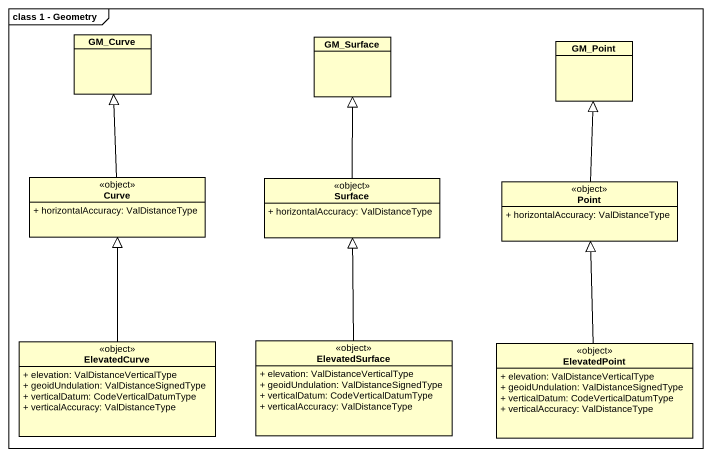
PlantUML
@startuml
mainframe class 1 - Geometry
hide circle
hide empty members
skinparam classAttributeIconSize 0
class GM_Curve
class GM_Surface
class GM_Point
class Curve <<object>> {
  + horizontalAccuracy: ValDistanceType
}
class Surface <<object>> {
  + horizontalAccuracy: ValDistanceType
}
class Point <<object>> {
  + horizontalAccuracy: ValDistanceType
}
class ElevatedCurve <<object>> {
  + elevation: ValDistanceVerticalType
  + geoidUndulation: ValDistanceSignedType
  + verticalDatum: CodeVerticalDatumType
  + verticalAccuracy: ValDistanceType
}
class ElevatedSurface <<object>> {
  + elevation: ValDistanceVerticalType
  + geoidUndulation: ValDistanceSignedType
  + verticalDatum: CodeVerticalDatumType
  + verticalAccuracy: ValDistanceType
}
class ElevatedPoint <<object>> {
  + elevation: ValDistanceVerticalType
  + geoidUndulation: ValDistanceSignedType
  + verticalDatum: CodeVerticalDatumType
  + verticalAccuracy: ValDistanceType
}
Curve -up-|> GM_Curve
Surface -up-|> GM_Surface
Point -up-|> GM_Point
ElevatedCurve -up-|> Curve
ElevatedSurface -up-|> Surface
ElevatedPoint -up-|> Point
@enduml
